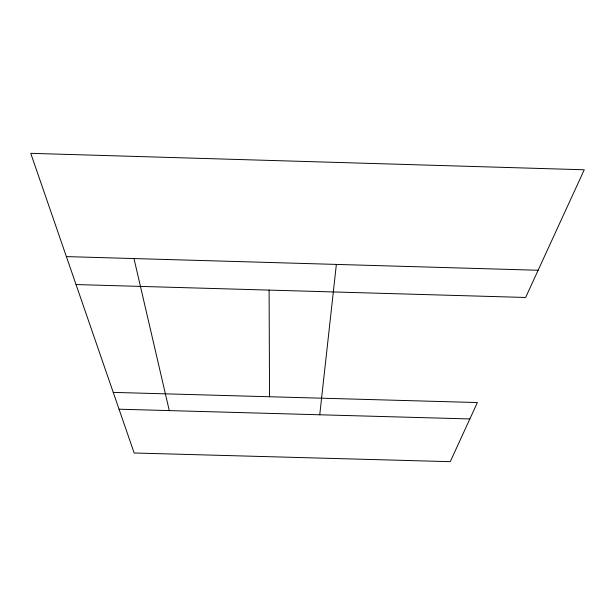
<?xml version="1.0" encoding="UTF-8"?>
<svg xmlns="http://www.w3.org/2000/svg" width="615" height="615" viewBox="0 0 615 615"><rect width="100%" height="100%" fill="white"/><g stroke="black" fill="none" stroke-linecap="round" stroke-linejoin="round"><path stroke-width="0.92" d="M319.746 414.779L336.367 264.412M66.389 256.601L538.125 270.254M76.029 284.553L525.633 297.468L584.25 169.778L30.75 153.327L134.155 452.994L450.257 461.673L477.394 402.548L113.237 392.385M119.041 409.206L469.868 418.953M133.985 258.554L169.279 410.597M269.093 290.096L269.555 396.744"/></g></svg>
